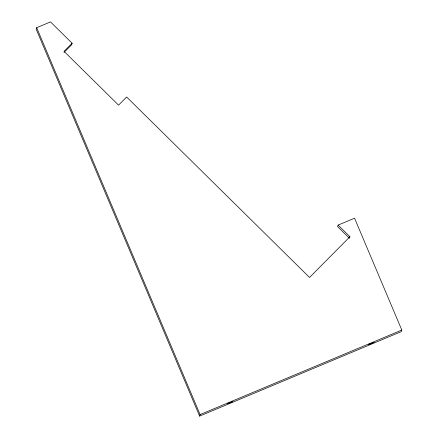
<?xml version="1.0" encoding="UTF-8"?>
<svg xmlns="http://www.w3.org/2000/svg" width="438" height="438" viewBox="0 0 438 438"><rect width="100%" height="100%" fill="white"/><g stroke="black" fill="none" stroke-linecap="round" stroke-linejoin="round"><path stroke-width="0.66" d="M64.019 52.401L71.635 44.747L72.122 43.214L50.523 21.9L36.677 27.698L36.19 29.236L199.608 416.1L401.323 331.604L401.81 330.066L354.556 218.206L338.114 225.094L337.627 226.627L349.436 238.277M199.608 416.1L200.095 414.562L36.677 27.698M349.595 237.763L349.924 236.739L338.114 225.094M349.924 236.739L309.54 277.462L126.653 97.012L118.561 105.147L64.03 51.345L72.122 43.214M200.095 414.562L401.81 330.066M227.557 403.677L232.748 401.553L227.557 403.677M368.78 344.525L373.964 342.396L368.78 344.525"/></g></svg>
